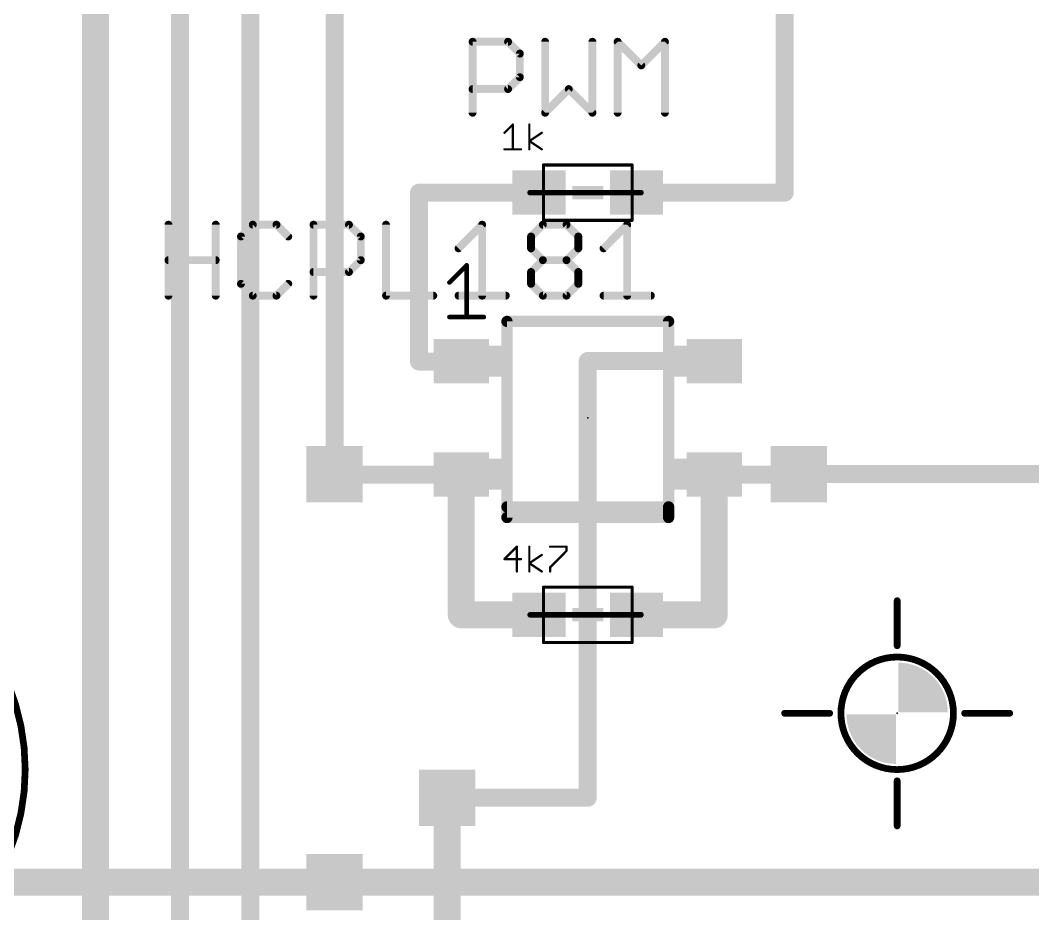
# Model space of a CAD drawing. Extents: x 0 to 165, y -10 to 137.
# Drawn here: x 64.66 to 87.52, y 69.14 to 89.3 of the extents above; entities that cross this region are included whole.
import ezdxf

# ---------------------------------------------------------------- set-up
doc = ezdxf.new("R2010")
doc.units = 0
for name, color, linetype in [('1', 14, 'CONTINUOUS'), ('16', 174, 'CONTINUOUS'), ('18', 94, 'CONTINUOUS'), ('21', 251, 'CONTINUOUS'), ('23', 178, 'CONTINUOUS'), ('27', 251, 'CONTINUOUS'), ('51', 251, 'CONTINUOUS')]:
    doc.layers.add(name, color=color, linetype=linetype)

# ---------------------------------------------------------------- blocks, each defined once
blk = doc.blocks.new('RECT')
blk.add_solid([(-0.5, -0.5), (0.5, -0.5), (-0.5, 0.5), (0.5, 0.5)])
blk = doc.blocks.new('SQUAREV')
blk.add_solid([(-0.5, -0.5), (0.5, -0.5), (-0.5, 0.5), (0.5, 0.5)])

msp = doc.modelspace()

# ---------------------------------------------------------------- linework, layer by layer
at = {"layer": '1'}
for points, const_width in [([(66.3575, 65.0875), (66.3575, 95.25)], 0.6096), ([(81.915, 85.4075), (81.915, 95.25)], 0.4064), ([(68.2625, 66.9925), (68.2625, 92.3925)], 0.4064), ([(69.85, 68.2625), (69.85, 90.805)], 0.4064), ([(74.8699, 87.2109), (74.8699, 88.8125)], 0.1778), ([(74.8699, 88.8125), (75.6707, 88.8125)], 0.1778), ([(75.6707, 88.8125), (75.9376, 88.5455)], 0.1778), ([(76.5071, 88.8125), (76.5071, 87.2109)], 0.1778), ([(77.5748, 87.2109), (77.5748, 88.8125)], 0.1778), ([(78.1442, 87.2109), (78.1442, 88.8125)], 0.1778), ([(78.1442, 88.8125), (78.6781, 88.2786)], 0.1778), ([(78.6781, 88.2786), (79.212, 88.8125)], 0.1778), ([(79.212, 88.8125), (79.212, 87.2109)], 0.1778), ([(75.9376, 88.5455), (75.9376, 88.0117)], 0.1778), ([(75.9376, 88.0117), (75.6707, 87.7448)], 0.1778), ([(75.6707, 87.7448), (74.8699, 87.7448)], 0.1778), ([(76.5071, 87.2109), (77.0409, 87.7448)], 0.1778), ([(77.0409, 87.7448), (77.5748, 87.2109)], 0.1778), ([(73.66, 85.4075), (76.37, 85.4075)], 0.4064), ([(73.66, 81.5975), (73.66, 85.4075)], 0.4064), ([(78.57, 85.4075), (81.915, 85.4075)], 0.4064), ([(74.3458, 83.3804), (74.7356, 83.7702)], 0.1016), ([(74.7356, 83.7702), (74.7356, 82.6008)], 0.1016), ([(74.3458, 82.6008), (75.1254, 82.6008)], 0.1016), ([(73.98, 81.5975), (73.66, 81.5975)], 0.4064), ([(74.615, 81.6075), (73.98, 81.5975)], 0.4064), ([(77.47, 81.6075), (80.325, 81.6075)], 0.4064), ([(77.47, 71.755), (77.47, 81.6075)], 0.4064), ([(74.615, 79.0475), (74.615, 75.8825)], 0.6096), ([(80.325, 79.0475), (80.325, 75.8825)], 0.6096), ([(71.755, 79.0575), (71.755, 79.0475)], 0.4064), ([(71.755, 79.0475), (74.615, 79.0475)], 0.4064), ([(82.2325, 79.0475), (80.325, 79.0475)], 0.4064), ([(82.2325, 79.0575), (82.2325, 79.0475)], 0.4064), ([(74.615, 75.8825), (76.37, 75.8825)], 0.6096), ([(80.325, 75.8825), (78.57, 75.8825)], 0.6096), ([(84.455, 76.2), (84.455, 75.184)], 0.1524), ([(81.915, 73.66), (82.931, 73.66)], 0.1524), ([(86.995, 73.66), (85.979, 73.66)], 0.1524), ([(84.455, 71.12), (84.455, 72.136)], 0.1524), ([(74.295, 71.755), (77.47, 71.755)], 0.4064), ([(71.755, 69.85), (88.265, 69.85)], 0.6096)]:
    msp.add_lwpolyline(points, dxfattribs=dict(at, const_width=const_width))
for points, const_width in [([(74.8699, 88.8569, 1), (74.8699, 88.768)], 0.0889), ([(74.9144, 88.8125, 1), (74.8255, 88.8125)], 0.0889), ([(75.7021, 88.8439, 1), (75.6393, 88.781)], 0.0889), ([(75.6707, 88.768, 1), (75.6707, 88.8569)], 0.0889), ([(76.5515, 88.8125, 1), (76.4626, 88.8125)], 0.0889), ([(77.6192, 88.8125, 1), (77.5303, 88.8125)], 0.0889), ([(78.1757, 88.8439, 1), (78.1128, 88.781)], 0.0889), ([(78.1887, 88.8125, 1), (78.0998, 88.8125)], 0.0889), ([(79.2564, 88.8125, 1), (79.1675, 88.8125)], 0.0889), ([(79.2434, 88.781, 1), (79.1805, 88.8439)], 0.0889), ([(75.9821, 88.5455, 1), (75.8932, 88.5455)], 0.0889), ([(75.9062, 88.5141, 1), (75.9691, 88.577)], 0.0889), ([(78.6467, 88.31, 1), (78.7095, 88.2472)], 0.0889), ([(78.6467, 88.2472, 1), (78.7095, 88.31)], 0.0889), ([(75.8932, 88.0117, 1), (75.9821, 88.0117)], 0.0889), ([(75.9691, 87.9803, 1), (75.9062, 88.0431)], 0.0889), ([(74.8699, 87.7892, 1), (74.8699, 87.7003)], 0.0889), ([(75.6393, 87.7762, 1), (75.7021, 87.7133)], 0.0889), ([(75.6707, 87.7003, 1), (75.6707, 87.7892)], 0.0889), ([(77.0724, 87.7762, 1), (77.0095, 87.7133)], 0.0889), ([(77.0724, 87.7133, 1), (77.0095, 87.7762)], 0.0889), ([(74.8255, 87.2109, 1), (74.9144, 87.2109)], 0.0889), ([(76.4626, 87.2109, 1), (76.5515, 87.2109)], 0.0889), ([(76.4757, 87.2423, 1), (76.5385, 87.1795)], 0.0889), ([(77.5303, 87.2109, 1), (77.6192, 87.2109)], 0.0889), ([(77.5434, 87.1795, 1), (77.6062, 87.2423)], 0.0889), ([(78.0998, 87.2109, 1), (78.1887, 87.2109)], 0.0889), ([(79.1675, 87.2109, 1), (79.2564, 87.2109)], 0.0889), ([(73.66, 85.5091, 1), (73.66, 85.3059)], 0.2032), ([(73.7616, 85.4075, 1), (73.5584, 85.4075)], 0.2032), ([(76.37, 85.3059, 1), (76.37, 85.5091)], 0.2032), ([(78.57, 85.5091, 1), (78.57, 85.3059)], 0.2032), ([(81.8134, 85.4075, 1), (82.0166, 85.4075)], 0.2032), ([(81.915, 85.3059, 1), (81.915, 85.5091)], 0.2032), ([(74.761, 83.7702, 1), (74.7102, 83.7702)], 0.0508), ([(74.7536, 83.7522, 1), (74.7176, 83.7882)], 0.0508), ([(74.3278, 83.3984, 1), (74.3638, 83.3624)], 0.0508), ([(74.3458, 82.6262, 1), (74.3458, 82.5754)], 0.0508), ([(74.7102, 82.6008, 1), (74.761, 82.6008)], 0.0508), ([(75.1254, 82.5754, 1), (75.1254, 82.6262)], 0.0508), ([(73.66, 81.6991, 1), (73.66, 81.4959)], 0.2032), ([(73.5584, 81.5975, 1), (73.7616, 81.5975)], 0.2032), ([(73.9784, 81.6991, 1), (73.9816, 81.4959)], 0.2032), ([(73.98, 81.4959, 1), (73.98, 81.6991)], 0.2032), ([(74.6166, 81.5059, 1), (74.6134, 81.7091)], 0.2032), ([(77.47, 81.7091, 1), (77.47, 81.5059)], 0.2032), ([(77.5716, 81.6075, 1), (77.3684, 81.6075)], 0.2032), ([(80.325, 81.5059, 1), (80.325, 81.7091)], 0.2032), ([(74.7674, 79.0475, 1), (74.4626, 79.0475)], 0.3048), ([(80.4774, 79.0475, 1), (80.1726, 79.0475)], 0.3048), ([(71.8566, 79.0575, 1), (71.6534, 79.0575)], 0.2032), ([(71.755, 79.1491, 1), (71.755, 78.9459)], 0.2032), ([(71.6534, 79.0475, 1), (71.8566, 79.0475)], 0.2032), ([(74.615, 78.9459, 1), (74.615, 79.1491)], 0.2032), ([(80.325, 79.1491, 1), (80.325, 78.9459)], 0.2032), ([(82.3341, 79.0575, 1), (82.1309, 79.0575)], 0.2032), ([(82.1309, 79.0475, 1), (82.3341, 79.0475)], 0.2032), ([(82.2325, 78.9459, 1), (82.2325, 79.1491)], 0.2032), ([(74.615, 76.0349, 1), (74.615, 75.7301)], 0.3048), ([(76.37, 75.7301, 1), (76.37, 76.0349)], 0.3048), ([(78.57, 76.0349, 1), (78.57, 75.7301)], 0.3048), ([(80.325, 75.7301, 1), (80.325, 76.0349)], 0.3048), ([(84.4931, 76.2, 1), (84.4169, 76.2)], 0.0762), ([(74.4626, 75.8825, 1), (74.7674, 75.8825)], 0.3048), ([(80.1726, 75.8825, 1), (80.4774, 75.8825)], 0.3048), ([(84.4169, 75.184, 1), (84.4931, 75.184)], 0.0762), ([(84.455, 72.39, 1), (84.455, 74.93, 1), (84.455, 72.39)], 0.1524), ([(85.0392, 73.6854, 0.4142), (84.4804, 74.2442)], 1.1176), ([(83.8708, 73.6346, 0.4142), (84.4296, 73.0758)], 1.1176), ([(81.915, 73.6981, 1), (81.915, 73.6219)], 0.0762), ([(82.931, 73.6219, 1), (82.931, 73.6981)], 0.0762), ([(85.979, 73.6981, 1), (85.979, 73.6219)], 0.0762), ([(86.995, 73.6219, 1), (86.995, 73.6981)], 0.0762), ([(84.4931, 72.136, 1), (84.4169, 72.136)], 0.0762), ([(74.295, 71.8566, 1), (74.295, 71.6534)], 0.2032), ([(77.3684, 71.755, 1), (77.5716, 71.755)], 0.2032), ([(77.47, 71.6534, 1), (77.47, 71.8566)], 0.2032), ([(84.4169, 71.12, 1), (84.4931, 71.12)], 0.0762), ([(71.755, 70.0024, 1), (71.755, 69.6976)], 0.3048)]:
    msp.add_lwpolyline(points, format="xyb", dxfattribs=dict(at, const_width=const_width))
at = {"layer": '16'}
for points, const_width in [([(71.755, 95.25), (71.755, 79.0575)], 0.4064), ([(113.96, 79.0575), (82.2325, 79.0575)], 0.4064), ([(84.455, 76.2), (84.455, 75.184)], 0.1524), ([(81.915, 73.66), (82.931, 73.66)], 0.1524), ([(86.995, 73.66), (85.979, 73.66)], 0.1524), ([(74.295, 60.0075), (74.295, 71.755)], 0.6096), ([(84.455, 71.12), (84.455, 72.136)], 0.1524), ([(58.7251, 69.85), (71.755, 69.85)], 0.6096)]:
    msp.add_lwpolyline(points, dxfattribs=dict(at, const_width=const_width))
for points, const_width in [([(71.6534, 79.0575, 1), (71.8566, 79.0575)], 0.2032), ([(82.2325, 79.1591, 1), (82.2325, 78.9559)], 0.2032), ([(84.4931, 76.2, 1), (84.4169, 76.2)], 0.0762), ([(84.4169, 75.184, 1), (84.4931, 75.184)], 0.0762), ([(84.455, 72.39, 1), (84.455, 74.93, 1), (84.455, 72.39)], 0.1524), ([(85.0392, 73.6854, 0.4142), (84.4804, 74.2442)], 1.1176), ([(83.8708, 73.6346, 0.4142), (84.4296, 73.0758)], 1.1176), ([(81.915, 73.6981, 1), (81.915, 73.6219)], 0.0762), ([(82.931, 73.6219, 1), (82.931, 73.6981)], 0.0762), ([(85.979, 73.6981, 1), (85.979, 73.6219)], 0.0762), ([(86.995, 73.6219, 1), (86.995, 73.6981)], 0.0762), ([(74.4474, 71.755, 1), (74.1426, 71.755)], 0.3048), ([(84.4931, 72.136, 1), (84.4169, 72.136)], 0.0762), ([(84.4169, 71.12, 1), (84.4931, 71.12)], 0.0762), ([(71.755, 69.6976, 1), (71.755, 70.0024)], 0.3048)]:
    msp.add_lwpolyline(points, format="xyb", dxfattribs=dict(at, const_width=const_width))
at = {"layer": '21'}
for points, const_width in [([(76.47, 86.0325), (78.47, 86.0325)], 0.07), ([(76.17, 85.4075), (78.67, 85.4075)], 0.127), ([(78.47, 84.7825), (76.47, 84.7825)], 0.07), ([(75.645, 78.0775), (75.645, 82.5025)], 0.254), ([(75.645, 82.5025), (79.295, 82.5025)], 0.254), ([(79.295, 82.5025), (79.295, 78.3175)], 0.254), ([(79.295, 78.3175), (75.645, 78.3175)], 0.254), ([(79.295, 78.3175), (79.295, 78.0775)], 0.254), ([(79.295, 78.0775), (75.645, 78.0775)], 0.254), ([(76.47, 76.5075), (78.47, 76.5075)], 0.07), ([(76.17, 75.8825), (78.67, 75.8825)], 0.127), ([(78.47, 75.2575), (76.47, 75.2575)], 0.07)]:
    msp.add_lwpolyline(points, dxfattribs=dict(at, const_width=const_width))
for points, const_width in [([(76.47, 86.05, 1), (76.47, 86.015)], 0.035), ([(78.47, 86.015, 1), (78.47, 86.05)], 0.035), ([(76.17, 85.4393, 1), (76.17, 85.3757)], 0.0635), ([(78.67, 85.3757, 1), (78.67, 85.4393)], 0.0635), ([(76.47, 84.8, 1), (76.47, 84.765)], 0.035), ([(78.47, 84.765, 1), (78.47, 84.8)], 0.035), ([(75.7085, 82.5025, 1), (75.5815, 82.5025)], 0.127), ([(75.645, 82.566, 1), (75.645, 82.439)], 0.127), ([(79.3585, 82.5025, 1), (79.2315, 82.5025)], 0.127), ([(79.295, 82.439, 1), (79.295, 82.566)], 0.127), ([(75.645, 78.381, 1), (75.645, 78.254)], 0.127), ([(79.3585, 78.3175, 1), (79.2315, 78.3175)], 0.127), ([(79.295, 78.254, 1), (79.295, 78.381)], 0.127), ([(75.645, 78.141, 1), (75.645, 78.014)], 0.127), ([(79.2315, 78.3175, 1), (79.3585, 78.3175)], 0.127), ([(79.295, 78.014, 1), (79.295, 78.141)], 0.127), ([(75.5815, 78.0775, 1), (75.7085, 78.0775)], 0.127), ([(79.2315, 78.0775, 1), (79.3585, 78.0775)], 0.127), ([(59.69, 67.31, 1), (59.69, 77.47, 1), (59.69, 67.31)], 0.1524), ([(76.47, 76.525, 1), (76.47, 76.49)], 0.035), ([(78.47, 76.49, 1), (78.47, 76.525)], 0.035), ([(76.17, 75.9143, 1), (76.17, 75.8508)], 0.0635), ([(78.67, 75.8508, 1), (78.67, 75.9143)], 0.0635), ([(76.47, 75.275, 1), (76.47, 75.24)], 0.035), ([(78.47, 75.24, 1), (78.47, 75.275)], 0.035)]:
    msp.add_lwpolyline(points, format="xyb", dxfattribs=dict(at, const_width=const_width))
at = {"layer": '23'}
for p in [(77.47, 85.4075), (77.47, 80.3275), (77.47, 75.8825), (84.455, 73.66)]:
    msp.add_point(p, dxfattribs=at)
at = {"layer": '27'}
for points, const_width in [([(75.5904, 86.7583), (75.7768, 86.9447)], 0.0508), ([(75.7768, 86.9447), (75.7768, 86.3854)], 0.0508), ([(76.1517, 86.3854), (76.1517, 86.9447)], 0.0508), ([(76.1517, 86.5718), (76.4313, 86.7583)], 0.0508), ([(75.5904, 86.3854), (75.9633, 86.3854)], 0.0508), ([(76.4313, 86.3854), (76.1517, 86.5718)], 0.0508), ([(68.0038, 83.0834), (68.0038, 84.685)], 0.1778), ([(69.0715, 84.685), (69.0715, 83.0834)], 0.1778), ([(69.9079, 84.685), (69.6409, 84.418)], 0.1778), ([(70.4417, 84.685), (69.9079, 84.685)], 0.1778), ([(70.7087, 84.418), (70.4417, 84.685)], 0.1778), ([(71.2781, 83.0834), (71.2781, 84.685)], 0.1778), ([(71.2781, 84.685), (72.0789, 84.685)], 0.1778), ([(72.0789, 84.685), (72.3458, 84.418)], 0.1778), ([(72.9153, 84.685), (72.9153, 83.0834)], 0.1778), ([(74.5524, 84.1511), (75.0863, 84.685)], 0.1778), ([(75.0863, 84.685), (75.0863, 83.0834)], 0.1778), ([(76.1896, 84.418), (76.4565, 84.685)], 0.1778), ([(76.4565, 84.685), (76.9904, 84.685)], 0.1778), ([(76.9904, 84.685), (77.2573, 84.418)], 0.1778), ([(77.8267, 84.1511), (78.3606, 84.685)], 0.1778), ([(78.3606, 84.685), (78.3606, 83.0834)], 0.1778), ([(69.6409, 84.418), (69.6409, 83.3503)], 0.1778), ([(72.3458, 84.418), (72.3458, 83.8842)], 0.1778), ([(76.1896, 84.1511), (76.1896, 84.418)], 0.1778), ([(77.2573, 84.418), (77.2573, 84.1511)], 0.1778), ([(76.4565, 83.8842), (76.1896, 84.1511)], 0.1778), ([(77.2573, 84.1511), (76.9904, 83.8842)], 0.1778), ([(68.0038, 83.8842), (69.0715, 83.8842)], 0.1778), ([(72.3458, 83.8842), (72.0789, 83.6173)], 0.1778), ([(76.1896, 83.6173), (76.4565, 83.8842)], 0.1778), ([(76.4565, 83.8842), (76.9904, 83.8842)], 0.1778), ([(76.9904, 83.8842), (77.2573, 83.6173)], 0.1778), ([(72.0789, 83.6173), (71.2781, 83.6173)], 0.1778), ([(76.1896, 83.3503), (76.1896, 83.6173)], 0.1778), ([(77.2573, 83.6173), (77.2573, 83.3503)], 0.1778), ([(69.6409, 83.3503), (69.9079, 83.0834)], 0.1778), ([(70.4417, 83.0834), (70.7087, 83.3503)], 0.1778), ([(76.4565, 83.0834), (76.1896, 83.3503)], 0.1778), ([(77.2573, 83.3503), (76.9904, 83.0834)], 0.1778), ([(69.9079, 83.0834), (70.4417, 83.0834)], 0.1778), ([(72.9153, 83.0834), (73.983, 83.0834)], 0.1778), ([(74.5524, 83.0834), (75.6201, 83.0834)], 0.1778), ([(76.9904, 83.0834), (76.4565, 83.0834)], 0.1778), ([(77.8267, 83.0834), (78.8944, 83.0834)], 0.1778), ([(75.87, 77.4197), (75.5904, 77.14)], 0.0508), ([(75.87, 76.8604), (75.87, 77.4197)], 0.0508), ([(76.1517, 76.8604), (76.1517, 77.4197)], 0.0508), ([(76.6195, 77.4197), (76.9923, 77.4197)], 0.0508), ([(76.9923, 77.3265), (76.6195, 76.9536)], 0.0508), ([(76.9923, 77.4197), (76.9923, 77.3265)], 0.0508), ([(75.5904, 77.14), (75.9633, 77.14)], 0.0508), ([(76.1517, 77.0468), (76.4313, 77.2332)], 0.0508), ([(76.4313, 76.8604), (76.1517, 77.0468)], 0.0508), ([(76.6195, 76.9536), (76.6195, 76.8604)], 0.0508)]:
    msp.add_lwpolyline(points, dxfattribs=dict(at, const_width=const_width))
for points, const_width in [([(75.7895, 86.9447, 1), (75.7641, 86.9447)], 0.0254), ([(75.7858, 86.9357, 1), (75.7678, 86.9537)], 0.0254), ([(76.1644, 86.9447, 1), (76.139, 86.9447)], 0.0254), ([(75.5814, 86.7672, 1), (75.5994, 86.7493)], 0.0254), ([(76.4384, 86.7477, 1), (76.4243, 86.7688)], 0.0254), ([(75.5904, 86.3981, 1), (75.5904, 86.3727)], 0.0254), ([(75.9633, 86.3727, 1), (75.9633, 86.3981)], 0.0254), ([(76.1588, 86.5824, 1), (76.1447, 86.5613)], 0.0254), ([(76.1447, 86.5824, 1), (76.1588, 86.5613)], 0.0254), ([(76.4243, 86.3748, 1), (76.4384, 86.396)], 0.0254), ([(75.7641, 86.3854, 1), (75.7895, 86.3854)], 0.0254), ([(76.139, 86.3854, 1), (76.1644, 86.3854)], 0.0254), ([(68.0482, 84.685, 1), (67.9593, 84.685)], 0.0889), ([(69.1159, 84.685, 1), (69.0271, 84.685)], 0.0889), ([(69.9079, 84.7294, 1), (69.9079, 84.6405)], 0.0889), ([(69.9393, 84.6535, 1), (69.8764, 84.7164)], 0.0889), ([(70.4732, 84.7164, 1), (70.4103, 84.6535)], 0.0889), ([(70.4417, 84.6405, 1), (70.4417, 84.7294)], 0.0889), ([(71.2781, 84.7294, 1), (71.2781, 84.6405)], 0.0889), ([(71.3226, 84.685, 1), (71.2337, 84.685)], 0.0889), ([(72.1103, 84.7164, 1), (72.0475, 84.6535)], 0.0889), ([(72.0789, 84.6405, 1), (72.0789, 84.7294)], 0.0889), ([(72.9597, 84.685, 1), (72.8708, 84.685)], 0.0889), ([(75.1307, 84.685, 1), (75.0418, 84.685)], 0.0889), ([(75.1177, 84.6535, 1), (75.0548, 84.7164)], 0.0889), ([(76.4565, 84.7294, 1), (76.4565, 84.6405)], 0.0889), ([(76.4879, 84.6535, 1), (76.4251, 84.7164)], 0.0889), ([(77.0218, 84.7164, 1), (76.9589, 84.6535)], 0.0889), ([(76.9904, 84.6405, 1), (76.9904, 84.7294)], 0.0889), ([(78.405, 84.685, 1), (78.3161, 84.685)], 0.0889), ([(78.392, 84.6535, 1), (78.3292, 84.7164)], 0.0889), ([(69.6095, 84.4495, 1), (69.6724, 84.3866)], 0.0889), ([(69.6854, 84.418, 1), (69.5965, 84.418)], 0.0889), ([(70.6772, 84.3866, 1), (70.7401, 84.4495)], 0.0889), ([(72.3903, 84.418, 1), (72.3014, 84.418)], 0.0889), ([(72.3144, 84.3866, 1), (72.3772, 84.4495)], 0.0889), ([(76.1581, 84.4495, 1), (76.221, 84.3866)], 0.0889), ([(76.234, 84.418, 1), (76.1451, 84.418)], 0.0889), ([(77.3017, 84.418, 1), (77.2128, 84.418)], 0.0889), ([(77.2259, 84.3866, 1), (77.2887, 84.4495)], 0.0889), ([(74.521, 84.1825, 1), (74.5838, 84.1197)], 0.0889), ([(76.221, 84.1825, 1), (76.1581, 84.1197)], 0.0889), ([(76.1451, 84.1511, 1), (76.234, 84.1511)], 0.0889), ([(77.2128, 84.1511, 1), (77.3017, 84.1511)], 0.0889), ([(77.2887, 84.1197, 1), (77.2259, 84.1825)], 0.0889), ([(77.7953, 84.1825, 1), (77.8582, 84.1197)], 0.0889), ([(68.0038, 83.9286, 1), (68.0038, 83.8397)], 0.0889), ([(69.0715, 83.8397, 1), (69.0715, 83.9286)], 0.0889), ([(72.3014, 83.8842, 1), (72.3903, 83.8842)], 0.0889), ([(72.3772, 83.8528, 1), (72.3144, 83.9156)], 0.0889), ([(76.4565, 83.9286, 1), (76.4565, 83.8397)], 0.0889), ([(76.4879, 83.8528, 1), (76.4251, 83.9156)], 0.0889), ([(76.4251, 83.8528, 1), (76.4879, 83.9156)], 0.0889), ([(77.0218, 83.9156, 1), (76.9589, 83.8528)], 0.0889), ([(76.9589, 83.9156, 1), (77.0218, 83.8528)], 0.0889), ([(76.9904, 83.8397, 1), (76.9904, 83.9286)], 0.0889), ([(71.2781, 83.6617, 1), (71.2781, 83.5728)], 0.0889), ([(72.0475, 83.6487, 1), (72.1103, 83.5858)], 0.0889), ([(72.0789, 83.5728, 1), (72.0789, 83.6617)], 0.0889), ([(76.1581, 83.6487, 1), (76.221, 83.5858)], 0.0889), ([(76.234, 83.6173, 1), (76.1451, 83.6173)], 0.0889), ([(77.3017, 83.6173, 1), (77.2128, 83.6173)], 0.0889), ([(77.2259, 83.5858, 1), (77.2887, 83.6487)], 0.0889), ([(69.6724, 83.3818, 1), (69.6095, 83.3189)], 0.0889), ([(70.7401, 83.3189, 1), (70.6772, 83.3818)], 0.0889), ([(76.221, 83.3818, 1), (76.1581, 83.3189)], 0.0889), ([(77.2887, 83.3189, 1), (77.2259, 83.3818)], 0.0889), ([(69.5965, 83.3503, 1), (69.6854, 83.3503)], 0.0889), ([(76.1451, 83.3503, 1), (76.234, 83.3503)], 0.0889), ([(77.2128, 83.3503, 1), (77.3017, 83.3503)], 0.0889), ([(67.9593, 83.0834, 1), (68.0482, 83.0834)], 0.0889), ([(69.0271, 83.0834, 1), (69.1159, 83.0834)], 0.0889), ([(69.9079, 83.1278, 1), (69.9079, 83.0389)], 0.0889), ([(69.8764, 83.052, 1), (69.9393, 83.1148)], 0.0889), ([(70.4103, 83.1148, 1), (70.4732, 83.052)], 0.0889), ([(70.4417, 83.0389, 1), (70.4417, 83.1278)], 0.0889), ([(71.2337, 83.0834, 1), (71.3226, 83.0834)], 0.0889), ([(72.9153, 83.1278, 1), (72.9153, 83.0389)], 0.0889), ([(72.8708, 83.0834, 1), (72.9597, 83.0834)], 0.0889), ([(73.983, 83.0389, 1), (73.983, 83.1278)], 0.0889), ([(74.5524, 83.1278, 1), (74.5524, 83.0389)], 0.0889), ([(75.0418, 83.0834, 1), (75.1307, 83.0834)], 0.0889), ([(75.6201, 83.0389, 1), (75.6201, 83.1278)], 0.0889), ([(76.4565, 83.1278, 1), (76.4565, 83.0389)], 0.0889), ([(76.4251, 83.052, 1), (76.4879, 83.1148)], 0.0889), ([(76.9589, 83.1148, 1), (77.0218, 83.052)], 0.0889), ([(76.9904, 83.0389, 1), (76.9904, 83.1278)], 0.0889), ([(77.8267, 83.1278, 1), (77.8267, 83.0389)], 0.0889), ([(78.3161, 83.0834, 1), (78.405, 83.0834)], 0.0889), ([(78.8944, 83.0389, 1), (78.8944, 83.1278)], 0.0889), ([(75.8827, 77.4197, 1), (75.8573, 77.4197)], 0.0254), ([(75.879, 77.4107, 1), (75.8611, 77.4287)], 0.0254), ([(76.1644, 77.4197, 1), (76.139, 77.4197)], 0.0254), ([(76.6195, 77.4324, 1), (76.6195, 77.407)], 0.0254), ([(77.005, 77.4197, 1), (76.9796, 77.4197)], 0.0254), ([(76.9796, 77.3265, 1), (77.005, 77.3265)], 0.0254), ([(77.0013, 77.3175, 1), (76.9833, 77.3354)], 0.0254), ([(76.9923, 77.407, 1), (76.9923, 77.4324)], 0.0254), ([(75.5904, 77.1527, 1), (75.5904, 77.1273)], 0.0254), ([(75.5814, 77.149, 1), (75.5994, 77.1311)], 0.0254), ([(75.9633, 77.1273, 1), (75.9633, 77.1527)], 0.0254), ([(76.1588, 77.0574, 1), (76.1447, 77.0363)], 0.0254), ([(76.1447, 77.0574, 1), (76.1588, 77.0363)], 0.0254), ([(76.4384, 77.2227, 1), (76.4243, 77.2438)], 0.0254), ([(75.8573, 76.8604, 1), (75.8827, 76.8604)], 0.0254), ([(76.139, 76.8604, 1), (76.1644, 76.8604)], 0.0254), ([(76.4243, 76.8498, 1), (76.4384, 76.871)], 0.0254), ([(76.6322, 76.9536, 1), (76.6068, 76.9536)], 0.0254), ([(76.6105, 76.9626, 1), (76.6284, 76.9446)], 0.0254), ([(76.6068, 76.8604, 1), (76.6322, 76.8604)], 0.0254)]:
    msp.add_lwpolyline(points, format="xyb", dxfattribs=dict(at, const_width=const_width))
at = {"layer": '51'}
for points, const_width in [([(76.47, 84.7825), (76.47, 86.0325)], 0.07), ([(78.47, 86.0325), (78.47, 84.7825)], 0.07), ([(76.37, 85.4075), (78.57, 85.4075)], 0.127), ([(76.47, 75.2575), (76.47, 76.5075)], 0.07), ([(78.47, 76.5075), (78.47, 75.2575)], 0.07), ([(76.37, 75.8825), (78.57, 75.8825)], 0.127)]:
    msp.add_lwpolyline(points, dxfattribs=dict(at, const_width=const_width))
for points, const_width in [([(76.4875, 86.0325, 1), (76.4525, 86.0325)], 0.035), ([(78.4875, 86.0325, 1), (78.4525, 86.0325)], 0.035), ([(76.37, 85.4393, 1), (76.37, 85.3757)], 0.0635), ([(78.57, 85.3757, 1), (78.57, 85.4393)], 0.0635), ([(76.4525, 84.7825, 1), (76.4875, 84.7825)], 0.035), ([(78.4525, 84.7825, 1), (78.4875, 84.7825)], 0.035), ([(76.4875, 76.5075, 1), (76.4525, 76.5075)], 0.035), ([(78.4875, 76.5075, 1), (78.4525, 76.5075)], 0.035), ([(76.37, 75.9143, 1), (76.37, 75.8508)], 0.0635), ([(78.57, 75.8508, 1), (78.57, 75.9143)], 0.0635), ([(76.4525, 75.2575, 1), (76.4875, 75.2575)], 0.035), ([(78.4525, 75.2575, 1), (78.4875, 75.2575)], 0.035)]:
    msp.add_lwpolyline(points, format="xyb", dxfattribs=dict(at, const_width=const_width))

# ---------------------------------------------------------------- block references
at = {"layer": '1', "xscale": 1.2}
for p in [(76.37, 85.4075), (78.57, 85.4075), (76.37, 75.8825), (78.57, 75.8825)]:
    msp.add_blockref('RECT', p, dxfattribs=at)
at = {"layer": '1', "yscale": 1.25}
for p, rotation in [((74.615, 81.6075), 270), ((80.325, 81.6075), 90), ((74.615, 79.0475), 270), ((80.325, 79.0475), 90)]:
    msp.add_blockref('RECT', p, dxfattribs=dict(at, rotation=rotation))
at = {"layer": '18', "xscale": 1.27, "yscale": 1.27}
for p in [(71.755, 79.0575), (71.755, 79.0575), (82.2325, 79.0575), (82.2325, 79.0575), (74.295, 71.755), (74.295, 71.755), (71.755, 69.85), (71.755, 69.85)]:
    msp.add_blockref('SQUAREV', p, dxfattribs=at)
at = {"layer": '21', "xscale": 0.7, "yscale": 0.3}
for p in [(77.47, 85.4075), (77.47, 75.8825)]:
    msp.add_blockref('RECT', p, dxfattribs=at)
at = {"layer": '51', "xscale": 0.7, "yscale": 1.32}
for p, rotation in [((74.88, 81.6025), 270), ((80.06, 81.6025), 90), ((74.88, 79.0525), 270), ((80.06, 79.0525), 90)]:
    msp.add_blockref('RECT', p, dxfattribs=dict(at, rotation=rotation))

doc.saveas('drawing.dxf')
